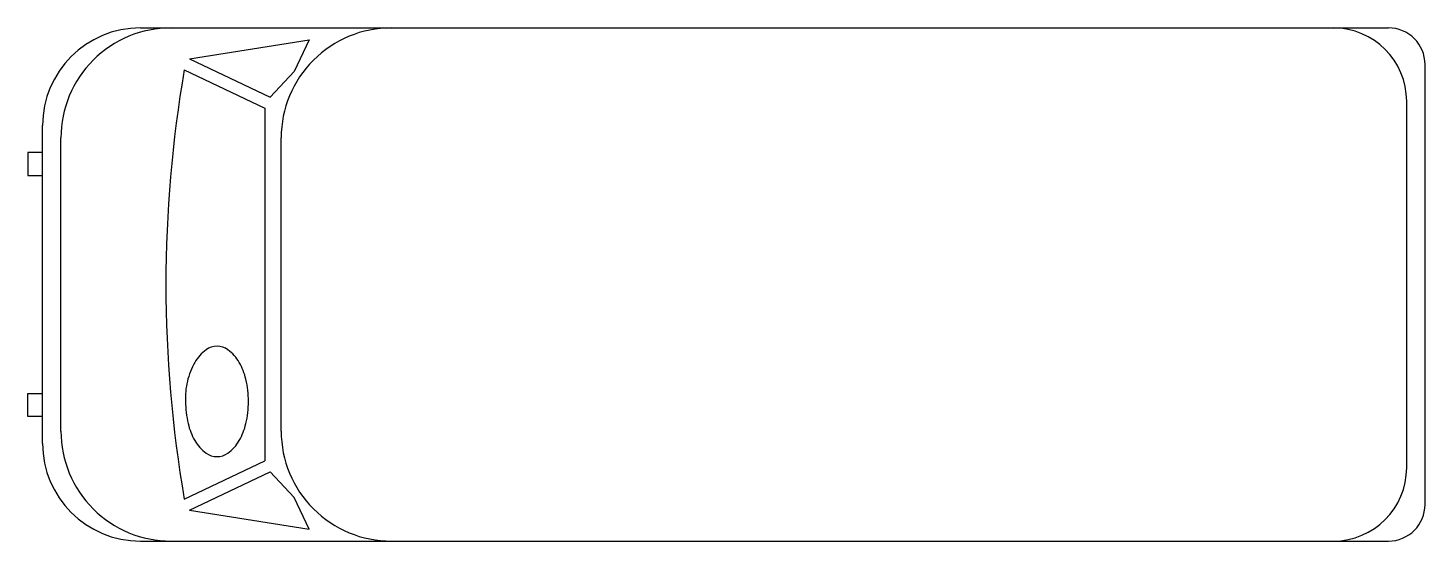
# Model space of a CAD drawing. Extents: x 0.14 to 4.68, y 0.15 to 1.83.
import ezdxf

# ---------------------------------------------------------------- set-up
doc = ezdxf.new("R2010")
doc.units = 0
doc.header["$MEASUREMENT"] = 0
doc.layers.add('VEICULOS', color=7, linetype='CONTINUOUS')

msp = doc.modelspace()

# ---------------------------------------------------------------- linework, layer by layer
at = {"layer": 'VEICULOS', "linetype": 'CONTINUOUS'}
for p, q in [((0.5036, 1.8261), (4.5649, 1.8261)), ((0.6634, 1.7256), (1.0526, 1.787)), ((1.0526, 1.787), (1.0042, 1.6845)), ((0.6462, 1.6896), (0.9085, 1.565)), ((0.6634, 1.7256), (0.9256, 1.6008)), ((1.0042, 1.6845), (0.9256, 1.6008)), ((4.6843, 0.2733), (4.6843, 1.7066)), ((0.9085, 1.565), (0.9085, 0.415)), ((4.6245, 0.3928), (4.6245, 1.5872)), ((0.1851, 0.4724), (0.1851, 1.5076)), ((0.2449, 0.5122), (0.2449, 1.4678)), ((0.9616, 0.5122), (0.9616, 1.4678)), ((0.1375, 1.42), (0.1375, 1.3452)), ((0.1851, 1.42), (0.1375, 1.42)), ((0.1375, 1.3452), (0.1851, 1.3452)), ((0.1375, 0.56), (0.1375, 0.6348)), ((0.1375, 0.6348), (0.1851, 0.6348)), ((0.1851, 0.56), (0.1375, 0.56)), ((0.6462, 0.2903), (0.9085, 0.415)), ((0.6634, 0.2544), (0.9256, 0.3792)), ((1.0042, 0.2955), (0.9256, 0.3792)), ((1.0526, 0.193), (1.0042, 0.2955)), ((0.6634, 0.2544), (1.0526, 0.193)), ((0.5036, 0.1539), (4.5649, 0.1539))]:
    msp.add_line(p, q, dxfattribs=at)
for centre, radius, start, end in [((0.5037, 1.5075), 0.3186, 90.0244, 179.9756), ((0.6029, 1.4681), 0.358, 89.9508, 180.0492), ((1.3198, 1.4679), 0.3582, 89.9839, 180.0161), ((4.3856, 1.5871), 0.239, 0.0171, 89.9829), ((4.5648, 1.7066), 0.1195, 0.0171, 89.9828), ((4.7104, 0.99), 4.1239, 170.2323, 189.7677), ((0.793, 0.6721), 0.1295, 125.8257, 150.4251), ((0.7526, 0.7287), 0.0599, 89.7648, 126.164), ((0.7531, 0.7287), 0.0599, 53.836, 90.2352), ((0.7126, 0.6721), 0.1295, 29.5749, 54.1743), ((0.8848, 0.6205), 0.2348, 150.5213, 166.6605), ((0.6471, 0.6346), 0.205, 13.1126, 29.6574), ((0.8747, 0.6222), 0.2246, 166.4827, 183.3767), ((0.5457, 0.6096), 0.3094, 359.8831, 13.3687), ((0.9599, 0.6082), 0.3094, 179.8612, 193.3685), ((0.5457, 0.6082), 0.3094, 346.6316, 0.1388), ((0.6029, 0.5119), 0.358, 179.9508, 270.0492), ((0.8585, 0.5831), 0.205, 193.1125, 209.6574), ((0.6471, 0.5831), 0.205, 330.3426, 346.8875), ((1.3198, 0.5121), 0.3582, 179.9839, 270.0161), ((0.5037, 0.4725), 0.3186, 180.0244, 269.9756), ((0.793, 0.5456), 0.1295, 209.5749, 234.1744), ((0.7126, 0.5456), 0.1295, 305.8257, 330.4251), ((0.7526, 0.489), 0.0599, 233.8361, 270.2352), ((0.7531, 0.489), 0.0599, 269.7648, 306.1639), ((4.3856, 0.3929), 0.239, 270.0171, 359.9829), ((4.5648, 0.2734), 0.1195, 270.0172, 359.9829)]:
    msp.add_arc(centre, radius, start, end, dxfattribs=at)

doc.saveas('drawing.dxf')
